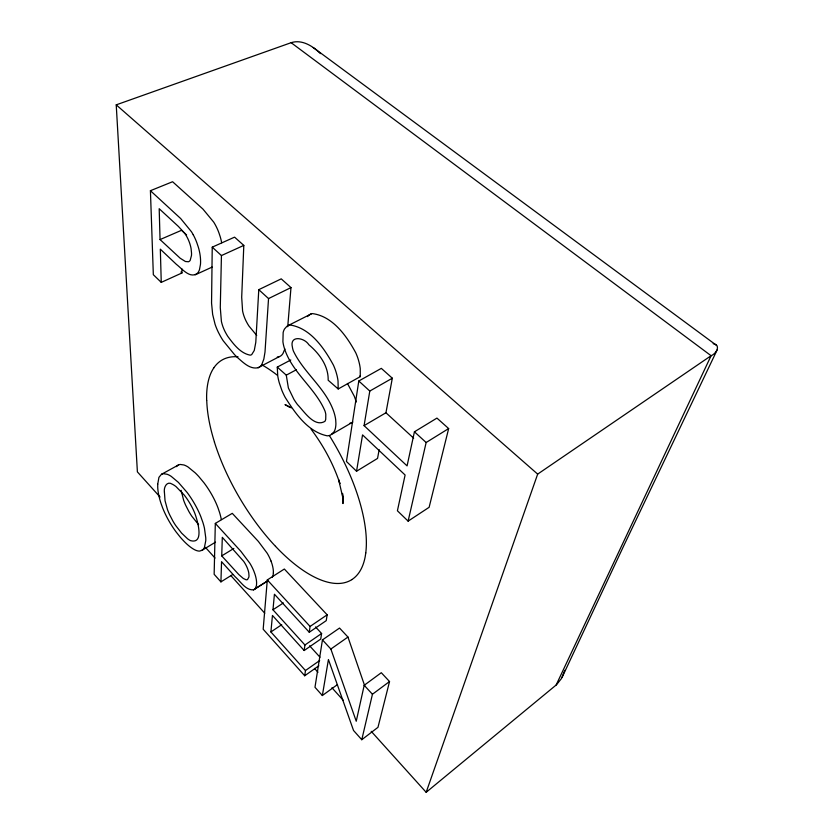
<?xml version="1.0" encoding="UTF-8"?>
<svg xmlns="http://www.w3.org/2000/svg" width="834" height="834" viewBox="0 0 834 834"><rect width="100%" height="100%" fill="white"/><g stroke="black" fill="none" stroke-linecap="round" stroke-linejoin="round"><path stroke-width="1.25" d="M256.695 335.404L248.897 325.969A24.655 11.363 63.3 0 1 247.458 323.613L246.176 321.246A20.204 9.278 63.3 0 1 243.132 313.292A22.184 10.206 63.2 0 1 242.579 310.873L241.693 297.269L243.809 245.405L234.573 237.148L212.232 247.156L211.555 303.096L212.649 314.418L215.068 324.27A30.389 13.386 63.1 0 0 218.518 332.599L220.385 336.133A35.914 15.888 63.1 0 0 223.262 340.835L234.51 354.606A89.082 40.637 63.9 0 0 237.971 357.994C243.476 362.727 250.106 369.514 258.081 367.731L279.14 356.712A31.004 14.376 62.9 0 0 282.955 353.543L284.884 348.946M270.987 561.001A20.579 7.798 58.4 0 0 268.152 554.902A21.538 8.163 58.4 0 0 267.089 553.088L258.342 541.402L232.269 513.348L215.318 523.408L214.15 574.292L220.927 581.882L232.707 574.522M212.232 247.156L221.437 255.558L220.28 307.579L221.385 321.236A22.435 9.935 63.1 0 0 221.969 323.675A20.433 9.038 63.1 0 0 225.097 331.692L226.4 334.08A24.937 11.061 63.1 0 0 227.849 336.456C233.541 344.088 240.286 353.262 250.085 355.138A16.117 7.183 62.7 0 0 251.743 354.544L254.276 350.447L255.788 342.357L258.78 289.669L281.225 278.858L290.983 287.594L287.73 326.751M290.795 359.965L277.263 367.106L277.743 375.842A39.667 18.577 61.1 0 0 279.296 382.879L281.809 390.208A36.487 17.045 61.2 0 0 285.197 397.411C295.163 413.122 307.829 431.845 327.168 435.817A32.662 15.387 60.6 0 0 330.639 434.994L333.986 431.866A31.119 14.668 60.6 0 0 335.414 428.176A33.986 16.002 60.7 0 0 335.904 423.432L335.706 419.961A28.002 13.219 60.5 0 0 334.601 414.373A27.605 13.042 60.5 0 0 332.516 408.326C323.634 386.559 303.368 372.016 293.38 351.01A13.334 6.401 62.1 0 1 292.4 347.121C289.419 334.997 304.379 337.489 308.809 344.692C319.286 353.512 328.544 365.897 328.169 380.221L338.197 388.967L360.278 376.634L360.246 368.659A34.799 17.514 61.7 0 0 359.027 362.123L358.401 359.85A31.629 15.961 61.6 0 0 355.826 352.938C346.756 336.081 332.735 316.222 312.448 313.605A29.065 14.501 62.2 0 0 309.195 314.96L307.485 316.597M220.927 581.882L221.552 561.689L235.178 576.774C240.546 581.454 245.446 590.253 253.442 589.878L267.641 580.902M221.729 555.882L222.303 537.336L243.768 561.48A13.334 4.848 58.5 0 1 246.895 567.068L247.125 567.589A15.335 5.567 58.5 0 1 247.552 568.652A15.168 5.504 58.5 0 1 248.793 573.094L248.991 575.7A23.289 8.423 58.7 0 1 248.855 577.128L247.521 579.547A13.573 4.921 58.5 0 1 245.957 579.734L243.278 578.442L238.774 574.532L221.729 555.882L233.854 548.459M258.78 289.669L268.538 298.572L265.003 352.042L263.836 359.079L261.761 364.614A31.358 13.99 62.8 0 1 258.081 367.742M338.197 388.967L338.031 380.961A35.226 17.076 61.6 0 0 336.728 374.393L336.071 372.1A32.026 15.554 61.5 0 0 333.423 365.125C324.207 348.185 310.425 328.085 290.086 324.999A29.419 14.136 62.1 0 0 286.896 326.303L284.582 328.909A30.274 14.543 62.1 0 0 283.153 332.547L282.914 341.731A27.022 12.958 62.1 0 0 283.935 346.756C291.003 372.027 315.085 387.445 325.02 411.12A14.741 6.943 60.5 0 1 325.802 414.425L325.729 419.231A16.69 7.86 60.6 0 1 324.906 421.347C314.314 427.759 303.993 411.204 297.477 404.573A38.864 18.39 61.2 0 1 293.912 399.361L288.376 387.966L286.281 375.154L277.263 367.106M304.712 675.759L305.452 670.546L270.904 631.953L272.447 615.44L304.17 650.52L304.931 644.995L272.968 609.779L274.428 594.225L309.268 632.255L326.24 620.652L327.157 614.814L284.342 569.028L267.307 579.932L263.179 629.232L304.712 675.759L318.849 665.782M309.268 632.255L310.081 626.449L327.157 614.814M356.545 471.241L362.55 434.9L405.105 475.015L397.411 510.773L408.118 521.135L429.124 507.301L448.661 428.572L436.943 418.095L414.425 431.803L407.075 465.893L364.083 425.632L385.954 412.767L392.324 378.209L381.326 368.367L358.797 381.002L346.444 461.483L356.545 471.241L377.552 458.408L379.168 449.63M315.554 626.949L321.601 633.506L320.736 639.063L304.17 650.52M364.677 685.767L347.955 637.051L339.532 628.054L322.445 639.897L314.981 687.279L322.351 695.525L337.509 684.547M365.782 552.932L365.177 556.799A127.321 54.45 59.6 0 1 351.771 579.63M364.083 425.632L369.796 391.052L392.324 378.209M343.201 497.981L342.795 500.442L343.191 496.428L342.972 503.559L342.503 493.394L343.233 499.451L338.698 479.831L339.918 483.626C333.433 464.048 323.477 445.69 311.092 429.218M322.351 695.525L328.429 659.538L353.533 730.48L361.779 739.716L377.969 727.331L389.541 681.534L381.294 672.715L364.197 685.287L356.243 721.243L330.858 649.04L322.445 639.897M408.118 521.135L426.143 442.51L448.661 428.572M361.779 739.716L372.444 694.253L389.541 681.534M564.806 670.286L561.47 678.522L556.58 684.662L426.164 792.3L371.203 731.314M426.164 792.3L537.669 474.119L711.1 355.722C716.114 353.793 721.431 345.14 713.185 343.681M562.106 677.354L623.79 545.697L717.084 350.051M556.153 685.016L711.1 355.722L291.129 42.69L116.228 104.855L137.391 471.888L160.076 497.054M272.28 577.368L273.114 575.022A33.464 12.604 58.6 0 0 273.364 573.052M176.391 466.644L178.122 465.101A37.467 13.542 60 0 1 180.352 464.465L183.939 464.976A36.571 13.229 60 0 1 188.057 466.998L195.26 472.899A50.593 18.16 59.8 0 1 198.836 476.6L203.965 482.771A39.532 14.293 59.9 0 1 211.638 494.416L212.326 495.636A36.8 13.334 59.9 0 1 217.987 507.833L219.613 512.639A45.964 16.555 60 0 1 221.104 518.435L221.333 519.561M305.452 670.546L319.672 660.538M330.858 649.04L347.955 637.051M304.931 644.995L321.601 633.506M270.904 631.953L281.715 624.708M272.968 609.779L283.372 602.94M255.027 588.877L267.735 580.839M201.672 550.534L215.506 542.163M331.651 434.389L352.845 422.056M161.681 474.192L178.81 464.788M286.281 375.154L296.435 369.712M287.72 325.781L311.27 313.886M181.916 268.934L181.958 272.968L161.254 282.372L160.326 249.178L176.381 264.357C181.854 268.485 190.121 279.244 197.491 273.187A33.058 14.178 65.2 0 0 199.493 269.601L200.473 264.347A42.43 18.119 65.3 0 0 200.577 261.761A34.736 14.897 65.2 0 0 198.878 249.074A34.486 14.793 65.2 0 0 198.065 246.353L196.887 242.861A26.094 11.259 65.2 0 0 193.227 234.75M268.538 298.572L290.983 287.594M195.166 274.866L212.149 267.078M221.437 255.558L243.809 245.405M160.055 239.567L180.165 258.217L185.409 261.501L188.474 261.751A17.034 7.308 65.1 0 0 190.173 260.375L191.486 255.465A29.263 12.468 65.3 0 0 191.528 253.036L191.122 248.897A19.046 8.173 65.2 0 0 189.422 242.454A19.265 8.267 65.2 0 0 188.859 241.016L188.578 240.317A16.753 7.193 65.2 0 0 184.7 233.301L178.455 226.483L159.19 208.719L160.055 239.567L181.52 230.299L186.597 234.969M161.254 282.372L153.331 274.699L150.422 190.705L172.586 181.729L202.923 209.063L213.671 222.073A27.376 12.27 65.4 0 1 215.422 225.055A25.802 11.572 65.5 0 1 219.008 233.082L220.155 236.543A34.09 15.2 65.5 0 1 220.895 239.233A34.34 15.314 65.5 0 1 221.667 242.767M291.129 42.69C302.033 39.125 312.99 46.183 320.433 53.616M279.14 356.712L277.274 357.098M291.316 407.857L285.009 404.584L289.273 407.002M313.261 47.569L716.625 345.422M359.652 376.092L360.278 376.634M116.228 104.855L537.669 474.119M150.422 190.705L180.665 218.539L191.455 231.737A27.689 11.937 65.2 0 1 193.227 234.761M358.797 381.002L369.796 391.052M414.425 431.803L426.143 442.51M385.954 412.767L413.664 438.184M180.957 272.02L181.958 272.968M275.47 546.301L279.067 550.023A127.446 54.502 59.6 0 0 311.624 575.596A128.082 54.783 59.6 0 0 328.617 582.382A126.653 54.147 59.6 0 0 338.135 583.487A128.113 54.783 59.6 0 0 351.781 579.651M198.596 524.659L191.841 516.256A25.927 9.289 59.8 0 1 188.932 511.607L185.711 505.331A27.751 9.956 59.8 0 1 183.605 500.181L181.134 490.298M215.318 523.408L240.828 551.274L249.752 563.096A22.038 8.027 58.5 0 1 251.18 565.535A20.767 7.569 58.5 0 1 254.068 571.676L254.975 574.178A27.459 9.966 58.5 0 1 255.538 576.065A27.658 10.039 58.5 0 1 256.549 584.207A33.756 12.229 58.6 0 1 256.392 585.718L255.34 588.481A26.334 9.549 58.5 0 1 253.442 589.878M267.307 579.932L310.081 626.449M364.197 685.287L372.444 694.253M309.602 645.797L319.985 657.202M205.445 547.396L215.036 558.04M230.747 575.47L264.764 613.219M314.491 668.399L317.983 672.267M331.942 687.758L343.285 700.341M347.444 383.463L354.179 396.025A27.272 13.386 60.6 0 1 356.201 402.03M270.987 561.001L271.863 563.492A27.209 10.279 58.5 0 1 272.238 564.743A27.407 10.352 58.5 0 1 273.344 573.031M206.655 400.424L206.613 396.338A127.31 54.439 59.6 0 1 213.775 367.94M275.543 546.364A127.446 54.502 59.6 0 1 246.155 508.521A128.165 54.836 59.6 0 1 231.341 482.907A126.591 54.095 59.6 0 1 223.919 467.301A128.102 54.804 59.6 0 1 214.421 442.083M214.505 442.187A127.446 54.502 59.6 0 1 206.749 400.529M365.751 553.005A127.446 54.502 59.6 0 0 361.591 508.771A128.009 54.731 59.6 0 0 351.75 479.154A126.747 54.231 59.6 0 0 343.243 460.378A128.05 54.742 59.6 0 0 329.305 435.473M261.845 364.844A127.446 54.502 59.6 0 1 277.159 375.123M238.034 356.796A128.04 54.742 59.6 0 0 232.874 356.785A126.695 54.179 59.6 0 0 224.44 358.818A128.102 54.783 59.6 0 0 213.775 367.919M351.833 422.661A32.276 15.794 60.7 0 1 349.54 423.411M157.72 484.22L157.73 487.296A49.467 17.17 59.7 0 0 160.962 503.267L162.62 507.833A37.29 12.844 59.8 0 0 167.436 518.216L168.072 519.384A40.178 13.865 59.8 0 0 169.396 521.73A38.739 13.354 59.8 0 0 175.974 531.758L180.019 536.867A48.268 16.753 59.9 0 0 182.521 539.702L184.085 541.37A42.451 14.678 59.8 0 0 192.977 548.803L194.374 549.606A35.184 12.135 59.7 0 0 199.753 551.066L202.474 550.013A46.131 15.909 59.9 0 0 204.434 547.417L205.758 540.734A64.27 22.059 60.2 0 0 205.758 537.836L204.466 528.297A46.35 16.044 60 0 0 202.902 522.48L200.744 516.434A37.019 12.896 59.9 0 0 195.469 505.383L194.77 504.143A39.876 13.855 59.9 0 0 187.056 492.383L178.372 482.365L171.21 476.36A36.884 12.823 60 0 0 167.134 474.275L163.62 473.712A37.791 13.125 59.9 0 0 161.452 474.306L158.94 477.329L157.72 484.22M164.402 491.997L165.038 500.723L167.425 509.428A27.981 9.643 59.8 0 0 169.573 514.609L172.836 520.927A26.146 8.997 59.8 0 0 175.766 525.618L181.614 533.124L187.556 538.774A26.01 8.955 59.8 0 0 190.527 540.64C204.851 544.55 197.241 519.801 194.77 513.191A26.709 9.299 59.9 0 0 190.392 504.216A27.814 9.674 59.9 0 0 184.241 495.083L176.047 486.618A28.252 9.82 59.9 0 0 172.284 484.2C166.925 480.54 163.6 487.369 164.402 491.997"/></g></svg>
